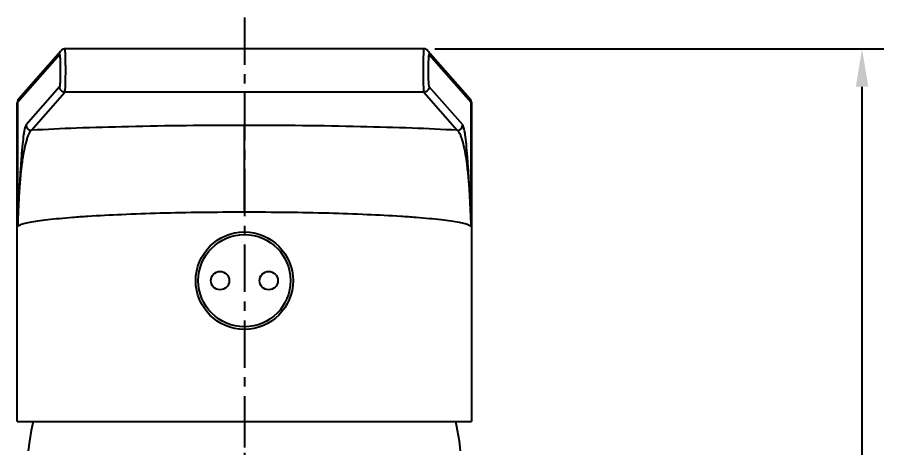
# Model space of a CAD drawing. Extents: x -4009 to -3415, y -5222 to -4802.
# Drawn here: x -3607.9 to -3527.8, y -4925.6 to -4885.9 of the extents above; entities that cross this region are included whole.
import ezdxf

# ---------------------------------------------------------------- set-up
doc = ezdxf.new("R2010")
doc.units = 0
doc.header["$LTSCALE"] = 7
doc.linetypes.add('CENTER', pattern=[2, 1.25, -0.25, 0.25, -0.25])
doc.layers.get('0').update_dxf_attribs({"color": 2, "linetype": 'CONTINUOUS'})
doc.layers.get('Defpoints').update_dxf_attribs({"linetype": 'CONTINUOUS'})
doc.layers.add('CL', color=1, linetype='CENTER')
doc.layers.add('DWG', color=7, linetype='CONTINUOUS')
doc.styles.add('DD', font='romans', dxfattribs={"bigfont": 'GHS.shx'})
doc.dimstyles.new('DWJ', dxfattribs={"dimscale": 0, "dimtxt": 3.5, "dimasz": 3.5, "dimexe": 2, "dimexo": 1, "dimgap": 1, "dimtad": 1, "dimdec": 4, "dimdsep": 46, "dimtxsty": 'DD', "dimcen": 3, "dimclrd": 2, "dimclre": 2, "dimclrt": 2, "dimadec": 3, "dimazin": 2, "dimtfac": 1, "dimtdec": 4, "dimtmove": 0, "dimatfit": 3, "dimfxl": 1, "dimtvp": 1, "dimtolj": 1, "dimtzin": 0, "dimlwd": -1, "dimlwe": -1, "dimarcsym": 0})

# ---------------------------------------------------------------- blocks, each defined once
blk = doc.blocks.new('*U1')
at = {"layer": 'CL', "color": 0, "ltscale": 0.5, "transparency": 16777216}
blk.add_line((0, 100.311), (0, -70.927), dxfattribs=at)
blk = doc.blocks.new('*D5')
at = {"layer": 'Defpoints', "color": 0, "transparency": 16777216}
for p in [(-3570.339, -4888.796), (-3529.815, -4888.796), (-3562.935, -5045.941)]:
    blk.add_point(p, dxfattribs=at)
at = {"layer": 'DWG', "color": 2, "transparency": 16777216}
for p, q in [((-3569.339, -4888.796), (-3527.815, -4888.796)), ((-3529.815, -5042.441), (-3529.815, -4892.296)), ((-3561.935, -5045.941), (-3527.815, -5045.941))]:
    blk.add_line(p, q, dxfattribs=at)
for points in [[(-3530.399, -4892.296), (-3529.232, -4892.296), (-3529.815, -4888.796)], [(-3530.399, -5042.441), (-3529.232, -5042.441), (-3529.815, -5045.941)]]:
    blk.add_solid(points, dxfattribs=at)
at = {"layer": 'DWG', "color": 2, "transparency": 16777216, "insert": (-3533.482, -4967.369), "char_height": 3.5, "attachment_point": 5, "rotation": 90, "style": 'DD'}
blk.add_mtext('\\A1;(157)', dxfattribs=at)

msp = doc.modelspace()

# ---------------------------------------------------------------- linework, layer by layer
at = {"color": 7, "linetype": 'Continuous'}
for p, q in [((-3570.3385, -4888.79608), (-3603.53149, -4888.79608)), ((-3607.78895, -4893.38785), (-3603.90892, -4888.96606)), ((-3569.96108, -4888.96605), (-3566.08105, -4893.38785)), ((-3607.935, -4923.216), (-3607.93499, -4893.76578)), ((-3565.93501, -4893.76573), (-3565.935, -4923.216)), ((-3607.935, -4923.216), (-3607.135, -4923.21438)), ((-3607.135, -4923.21438), (-3601.38113, -4923.21169)), ((-3601.38113, -4923.21169), (-3593.3506, -4923.21034)), ((-3593.3506, -4923.21034), (-3583.13499, -4923.21016)), ((-3583.13499, -4923.21016), (-3577.13241, -4923.21075)), ((-3577.13241, -4923.21075), (-3571.53499, -4923.21196)), ((-3571.53499, -4923.21196), (-3566.73539, -4923.21438)), ((-3566.73539, -4923.21438), (-3565.935, -4923.216))]:
    msp.add_line(p, q, dxfattribs=at)
at = {"color": 8, "linetype": 'Continuous', "true_color": 0x787878}
for p, q in [((-3607.91259, -4893.71762), (-3604.0346, -4889.29814)), ((-3569.83539, -4889.29814), (-3565.95741, -4893.71762)), ((-3604.02735, -4892.28851), (-3607.12268, -4895.81605)), ((-3606.62323, -4896.31538), (-3603.52789, -4892.78783)), ((-3570.3421, -4892.78783), (-3603.52789, -4892.78783)), ((-3570.3421, -4892.78783), (-3567.24676, -4896.31539)), ((-3566.74731, -4895.81605), (-3569.84264, -4892.28851)), ((-3607.91259, -4893.71762), (-3607.91259, -4905.21218)), ((-3565.95741, -4905.21218), (-3565.95741, -4893.71762)), ((-3586.93509, -4903.85687), (-3586.93511, -4895.86624)), ((-3586.935, -4923.21028), (-3586.935, -4925.6409))]:
    msp.add_line(p, q, dxfattribs=at)
at = {"color": 7, "linetype": 'Continuous'}
for points in [[(-3603.53148, -4888.79615), (-3603.56367, -4888.79718), (-3603.62815, -4888.80552), (-3603.68878, -4888.82136), (-3603.74645, -4888.84435), (-3603.80056, -4888.87407), (-3603.84934, -4888.9091), (-3603.89233, -4888.94831), (-3603.90902, -4888.96623)], [(-3569.96097, -4888.96623), (-3569.98516, -4888.9408), (-3570.02815, -4888.90313), (-3570.07653, -4888.86966), (-3570.13, -4888.84136), (-3570.18691, -4888.81952), (-3570.24664, -4888.8046), (-3570.31001, -4888.79695), (-3570.33851, -4888.79615)], [(-3607.78909, -4893.38803), (-3607.81299, -4893.417), (-3607.84526, -4893.46282), (-3607.87422, -4893.51373), (-3607.89894, -4893.57005), (-3607.91791, -4893.63053), (-3607.9299, -4893.69234), (-3607.93482, -4893.75376), (-3607.93499, -4893.76578)], [(-3565.935, -4893.76573), (-3565.93541, -4893.7463), (-3565.94104, -4893.6857), (-3565.95354, -4893.6249), (-3565.97278, -4893.56553), (-3565.99753, -4893.51028), (-3566.02634, -4893.46032), (-3566.05831, -4893.41531), (-3566.08089, -4893.38805)], [(-3606.48192, -4923.21456), (-3606.65601, -4924.04404), (-3606.82065, -4925.03207), (-3606.93353, -4925.92925)], [(-3566.93646, -4925.92924), (-3567.04935, -4925.03207), (-3567.21399, -4924.04404), (-3567.38807, -4923.21456)]]:
    msp.add_lwpolyline(points, dxfattribs=at)
for centre, radius in [((-3586.93524, -4910.20996), 4.5), ((-3589.18536, -4910.2096), 0.85), ((-3584.68536, -4910.20961), 0.85)]:
    msp.add_circle(centre, radius, dxfattribs=at)
at = {"color": 8, "linetype": 'Continuous', "true_color": 0x787878}
msp.add_circle((-3586.93528, -4910.20984), 4.26667, dxfattribs=at)
for points, knots in [([(-3603.52789, -4892.78783), (-3603.52413, -4892.78211), (-3603.51982, -4892.76235), (-3603.50939, -4892.70094), (-3603.50011, -4892.57905), (-3603.4889, -4892.38548), (-3603.47967, -4892.13228), (-3603.47184, -4891.82954), (-3603.46407, -4891.36019), (-3603.46139, -4890.86562), (-3603.46347, -4890.36425), (-3603.46748, -4890.00279), (-3603.47374, -4889.6707), (-3603.482, -4889.38039), (-3603.49069, -4889.16951), (-3603.49877, -4889.02987), (-3603.50469, -4888.94864), (-3603.51066, -4888.88582), (-3603.51688, -4888.83764), (-3603.5223, -4888.8132), (-3603.52765, -4888.79618), (-3603.53148, -4888.79611)], [0, 0, 0, 0, 0.00513211, 0.01471993, 0.04716042, 0.09631729, 0.16042526, 0.23710713, 0.32352918, 0.51254215, 0.60810461, 0.69962952, 0.78371454, 0.85725364, 0.91751721, 0.94196001, 0.96229252, 0.97835029, 0.9899827, 0.99712551, 1, 1, 1, 1]), ([(-3570.33851, -4888.79611), (-3570.34234, -4888.79617), (-3570.34769, -4888.8132), (-3570.3531, -4888.83764), (-3570.35933, -4888.8858), (-3570.3653, -4888.94862), (-3570.37122, -4889.02984), (-3570.3793, -4889.16945), (-3570.38799, -4889.38032), (-3570.39625, -4889.6706), (-3570.40251, -4890.00267), (-3570.40652, -4890.36414), (-3570.4086, -4890.8655), (-3570.40592, -4891.36008), (-3570.39816, -4891.82945), (-3570.39032, -4892.13222), (-3570.3811, -4892.38544), (-3570.36989, -4892.57903), (-3570.36061, -4892.70094), (-3570.35017, -4892.76235), (-3570.34586, -4892.78211), (-3570.3421, -4892.78783)], [0, 0, 0, 0, 0.00287386, 0.01001572, 0.02164671, 0.037702, 0.05803179, 0.08247186, 0.14272721, 0.21626007, 0.30034178, 0.39186528, 0.48742802, 0.67644252, 0.76286956, 0.83955789, 0.9036739, 0.95283616, 0.98527949, 0.99486775, 1, 1, 1, 1]), ([(-3604.0346, -4889.29814), (-3604.03467, -4889.27013), (-3604.02518, -4889.1515), (-3603.97064, -4889.03675), (-3603.91091, -4888.96842)], [0, 0, 0, 0, 0.23585632, 1, 1, 1, 1]), ([(-3604.0346, -4889.2982), (-3604.03039, -4889.29343), (-3604.01588, -4889.31897), (-3604.01489, -4889.34211), (-3604.00627, -4889.38709), (-3604.00119, -4889.44151), (-3603.99224, -4889.5415), (-3603.97863, -4889.77778), (-3603.96603, -4890.18095), (-3603.96024, -4890.71843), (-3603.96305, -4891.18873), (-3603.9708, -4891.54879), (-3603.97823, -4891.78239), (-3603.98855, -4891.97705), (-3603.99733, -4892.12875), (-3604.01242, -4892.22416), (-3604.01723, -4892.27686), (-3604.02735, -4892.28845)], [0, 0, 0, 0, 0.00636264, 0.01597495, 0.03014893, 0.04883514, 0.07183953, 0.12986514, 0.28583255, 0.47448293, 0.66713219, 0.75567771, 0.83447175, 0.90042957, 0.95113943, 0.98461836, 1, 1, 1, 1]), ([(-3569.95909, -4888.96842), (-3569.93835, -4888.99213), (-3569.86841, -4889.08872), (-3569.83519, -4889.21076), (-3569.83539, -4889.29814)], [0, 0, 0, 0, 0.26496745, 1, 1, 1, 1]), ([(-3569.84264, -4892.28845), (-3569.85277, -4892.27686), (-3569.85757, -4892.22416), (-3569.87266, -4892.12875), (-3569.88144, -4891.97705), (-3569.89176, -4891.78239), (-3569.89919, -4891.54879), (-3569.90694, -4891.18873), (-3569.90975, -4890.71843), (-3569.90396, -4890.18095), (-3569.89136, -4889.77778), (-3569.87775, -4889.5415), (-3569.8688, -4889.44151), (-3569.86372, -4889.38709), (-3569.8551, -4889.34211), (-3569.85412, -4889.31897), (-3569.8396, -4889.29343), (-3569.83539, -4889.2982)], [0, 0, 0, 0, 0.01538169, 0.04886066, 0.09957063, 0.16552857, 0.24432266, 0.33286819, 0.52551749, 0.71416783, 0.87013515, 0.92816065, 0.95116497, 0.96985114, 0.98402509, 0.99363739, 1, 1, 1, 1]), ([(-3603.52789, -4892.78777), (-3603.65529, -4892.78746), (-3603.92014, -4892.68056), (-3604.02703, -4892.41576), (-3604.02735, -4892.28851)], [0, 0, 0, 0, 0.50030473, 1, 1, 1, 1]), ([(-3569.84264, -4892.28851), (-3569.84296, -4892.41576), (-3569.94985, -4892.68056), (-3570.21471, -4892.78746), (-3570.3421, -4892.78777)], [0, 0, 0, 0, 0.49969528, 1, 1, 1, 1]), ([(-3607.93499, -4893.76812), (-3607.93499, -4893.75467), (-3607.92771, -4893.73578), (-3607.91611, -4893.72105), (-3607.91257, -4893.71702)], [0, 0, 0, 0, 0.7148099, 1, 1, 1, 1]), ([(-3607.78892, -4893.3879), (-3607.80965, -4893.41161), (-3607.87958, -4893.5082), (-3607.91278, -4893.63025), (-3607.91257, -4893.71762)], [0, 0, 0, 0, 0.26496984, 1, 1, 1, 1]), ([(-3565.95742, -4893.71762), (-3565.95735, -4893.68961), (-3565.96682, -4893.571), (-3566.02133, -4893.45626), (-3566.08105, -4893.38792)], [0, 0, 0, 0, 0.23585404, 1, 1, 1, 1]), ([(-3565.95742, -4893.71702), (-3565.95388, -4893.72105), (-3565.94228, -4893.73578), (-3565.935, -4893.75467), (-3565.935, -4893.76812)], [0, 0, 0, 0, 0.28518316, 1, 1, 1, 1]), ([(-3607.12268, -4895.81605), (-3607.14888, -4895.84592), (-3607.19291, -4895.94201), (-3607.24735, -4896.12543), (-3607.30188, -4896.38723), (-3607.38211, -4896.8857), (-3607.47257, -4897.68676), (-3607.57112, -4898.83635), (-3607.66447, -4900.2066), (-3607.75283, -4901.75467), (-3607.83617, -4903.44282), (-3607.88737, -4904.61059), (-3607.91259, -4905.21218)], [0, 0, 0, 0, 0.01261085, 0.0327728, 0.06099171, 0.09727565, 0.19308111, 0.31671178, 0.4635237, 0.6289854, 0.80888136, 1, 1, 1, 1]), ([(-3607.12268, -4895.81605), (-3607.12237, -4895.94336), (-3607.01542, -4896.20821), (-3606.75056, -4896.31505), (-3606.62321, -4896.31536)], [0, 0, 0, 0, 0.49994383, 1, 1, 1, 1]), ([(-3586.93549, -4895.86624), (-3590.51074, -4895.86625), (-3595.6883, -4895.91735), (-3602.25073, -4896.10575), (-3605.2378, -4896.23757), (-3606.62342, -4896.31537)], [0, 0, 0, 0, 0.54459135, 0.78860612, 1, 1, 1, 1]), ([(-3567.24652, -4896.31538), (-3568.6322, -4896.23757), (-3571.61944, -4896.10574), (-3578.18221, -4895.91733), (-3583.36006, -4895.86624), (-3586.93549, -4895.86624)], [0, 0, 0, 0, 0.21139329, 0.45540854, 1, 1, 1, 1]), ([(-3567.24678, -4896.31536), (-3567.11944, -4896.31505), (-3566.85457, -4896.20821), (-3566.74762, -4895.94336), (-3566.74731, -4895.81605)], [0, 0, 0, 0, 0.50005618, 1, 1, 1, 1]), ([(-3565.9574, -4905.2121), (-3565.98262, -4904.61051), (-3566.03382, -4903.44275), (-3566.11716, -4901.75462), (-3566.20551, -4900.20656), (-3566.29886, -4898.83633), (-3566.39741, -4897.68672), (-3566.48788, -4896.88563), (-3566.56811, -4896.38713), (-3566.62263, -4896.12532), (-3566.67708, -4895.94189), (-3566.72111, -4895.84579), (-3566.74731, -4895.81593)], [0, 0, 0, 0, 0.19111625, 0.37101032, 0.53646858, 0.68327781, 0.80690943, 0.90271954, 0.93900602, 0.96722667, 0.98738907, 1, 1, 1, 1]), ([(-3607.91259, -4905.2122), (-3607.86288, -4904.08675), (-3607.78195, -4902.46646), (-3607.61615, -4900.41581), (-3607.46753, -4899.12899), (-3607.28491, -4898.05757), (-3607.09723, -4897.318), (-3606.94118, -4896.85531), (-3606.8195, -4896.56695), (-3606.70848, -4896.38976), (-3606.62321, -4896.31536)], [0, 0, 0, 0, 0.37276609, 0.53671896, 0.68067964, 0.80128853, 0.89604467, 0.93292137, 0.96255464, 1, 1, 1, 1]), ([(-3567.24678, -4896.31536), (-3567.21134, -4896.3444), (-3567.13633, -4896.43156), (-3567.03331, -4896.60725), (-3566.92978, -4896.85596), (-3566.77243, -4897.31734), (-3566.58586, -4898.05786), (-3566.40211, -4899.1287), (-3566.25404, -4900.41559), (-3566.0879, -4902.46622), (-3566.00716, -4904.08664), (-3565.95741, -4905.2122)], [0, 0, 0, 0, 0.01515647, 0.03760265, 0.0671947, 0.10409695, 0.19884596, 0.31940665, 0.46333867, 0.62725681, 1, 1, 1, 1]), ([(-3607.91259, -4905.2122), (-3607.89424, -4905.18535), (-3607.83393, -4905.1333), (-3607.64764, -4905.03355), (-3607.29115, -4904.92138), (-3606.72806, -4904.79671), (-3605.98548, -4904.67509), (-3605.07133, -4904.55731), (-3603.99292, -4904.44543), (-3602.76026, -4904.34052), (-3600.84236, -4904.20575), (-3598.15304, -4904.06684), (-3594.64629, -4903.94712), (-3590.86148, -4903.87339), (-3588.25974, -4903.85687), (-3586.9351, -4903.85687)], [0, 0, 0, 0, 0.00462257, 0.01105667, 0.03002058, 0.05740029, 0.09311913, 0.13692285, 0.188449, 0.24725067, 0.31280837, 0.46179636, 0.63009249, 0.81166543, 1, 1, 1, 1]), ([(-3586.9351, -4903.85687), (-3585.61046, -4903.85687), (-3583.00869, -4903.87339), (-3579.22385, -4903.94712), (-3575.71706, -4904.06683), (-3573.02771, -4904.20574), (-3571.10979, -4904.34052), (-3569.87712, -4904.44542), (-3568.7987, -4904.5573), (-3567.88454, -4904.67508), (-3567.14195, -4904.7967), (-3566.57885, -4904.92138), (-3566.22236, -4905.03355), (-3566.03606, -4905.1333), (-3565.97575, -4905.18535), (-3565.95741, -4905.2122)], [0, 0, 0, 0, 0.1883341, 0.36990685, 0.538203, 0.68719114, 0.75274893, 0.81155071, 0.86307695, 0.90688075, 0.94259966, 0.96997942, 0.98894335, 0.99537744, 1, 1, 1, 1])]:
    msp.add_open_spline(points, degree=3, knots=knots, dxfattribs=at)

# ---------------------------------------------------------------- block references
at = {"layer": 'CL', "ltscale": 0.5}
msp.add_blockref('*U1', (-3586.935, -4986.1909), dxfattribs=at)

# ---------------------------------------------------------------- dimensions: what is measured, and where the dimension line sits
at = {"layer": 'DWG'}
dim = msp.add_linear_dim(base=(-3529.81519, -4888.79612), p1=(-3562.935, -5045.9409), p2=(-3570.33865, -4888.79612), angle=90, text='(157)', dimstyle='DWJ', override={"dimscale": 1}, dxfattribs=at)
dim.commit()
dim.dimension.update_dxf_attribs({"geometry": '*D5', "text_midpoint": (-3533.48186, -4967.36851)})

doc.saveas('drawing.dxf')
